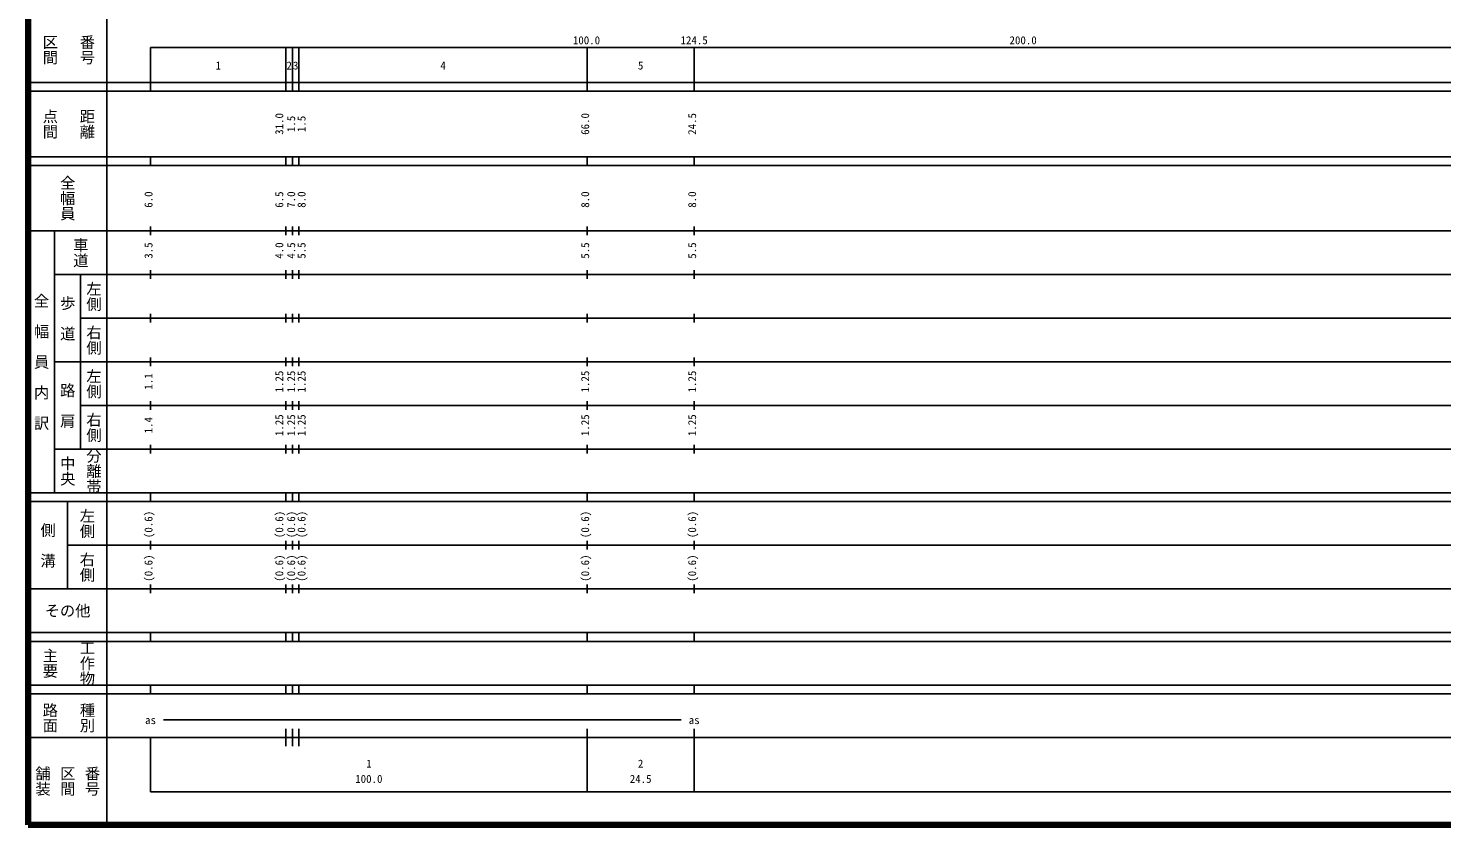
# Model space of a CAD drawing. Units: millimetres on the paper, enlarged 1000 times. Extents: x 40000 to 680000, y 20000 to 380000.
# Drawn here: x 40000 to 363711, y 20000 to 202409 of the extents above; entities that cross this region are included whole.
import ezdxf
from ezdxf.enums import TextEntityAlignment as Align

# ---------------------------------------------------------------- set-up
doc = ezdxf.new("R2010")
doc.units = ezdxf.units.MM
doc.header["$LTSCALE"] = 1000
doc.layers.add('M-TTL', color=2, linetype='Continuous', lineweight=140)
doc.layers.add('M-TTL-BAND', color=7, linetype='Continuous', lineweight=25)
doc.styles.add('@ＭＳ ゴシック', font='')
doc.styles.add('ＭＳ ゴシック', font='')
doc.styles.get('@ＭＳ ゴシック').set_extended_font_data('@MS Gothic')
doc.styles.get('ＭＳ ゴシック').set_extended_font_data('MS Gothic')

msp = doc.modelspace()

# ---------------------------------------------------------------- linework, layer by layer
at = {"layer": 'M-TTL'}
for p, q in [((40000, 380000), (40000, 20000)), ((40000, 20000), (680000, 20000))]:
    msp.add_line(p, q, dxfattribs=at)
at = {"layer": 'M-TTL-BAND'}
for p, q in [((58000, 370000), (58000, 20000)), ((68000, 198000), (579000, 198000)), ((68000, 198000), (68000, 188000)), ((99000, 188000), (99000, 198000)), ((100500, 188000), (100500, 198000)), ((102000, 188000), (102000, 198000)), ((168000, 188000), (168000, 198000)), ((192500, 188000), (192500, 198000)), ((40000, 190000), (579000, 190000)), ((40000, 188000), (579000, 188000)), ((40000, 173000), (579000, 173000)), ((68000, 171000), (68000, 173000)), ((99000, 171000), (99000, 173000)), ((100500, 171000), (100500, 173000)), ((102000, 171000), (102000, 173000)), ((168000, 171000), (168000, 173000)), ((192500, 171000), (192500, 173000)), ((40000, 171000), (579000, 171000)), ((40000, 156000), (579000, 156000)), ((46000, 96000), (46000, 156000)), ((68000, 155000), (68000, 157000)), ((99000, 155000), (99000, 157000)), ((100500, 155000), (100500, 157000)), ((102000, 155000), (102000, 157000)), ((168000, 155000), (168000, 157000)), ((192500, 155000), (192500, 157000)), ((46000, 146000), (579000, 146000)), ((52000, 146000), (52000, 106000)), ((68000, 145000), (68000, 147000)), ((99000, 145000), (99000, 147000)), ((100500, 145000), (100500, 147000)), ((102000, 145000), (102000, 147000)), ((168000, 145000), (168000, 147000)), ((192500, 145000), (192500, 147000)), ((52000, 136000), (579000, 136000)), ((68000, 135000), (68000, 137000)), ((99000, 135000), (99000, 137000)), ((100500, 135000), (100500, 137000)), ((102000, 135000), (102000, 137000)), ((168000, 135000), (168000, 137000)), ((192500, 135000), (192500, 137000)), ((68000, 125000), (68000, 127000)), ((99000, 125000), (99000, 127000)), ((100500, 125000), (100500, 127000)), ((102000, 125000), (102000, 127000)), ((168000, 125000), (168000, 127000)), ((192500, 125000), (192500, 127000)), ((46000, 126000), (579000, 126000)), ((68000, 115000), (68000, 117000)), ((99000, 115000), (99000, 117000)), ((100500, 115000), (100500, 117000)), ((102000, 115000), (102000, 117000)), ((168000, 115000), (168000, 117000)), ((192500, 115000), (192500, 117000)), ((52000, 116000), (579000, 116000)), ((68000, 105000), (68000, 107000)), ((99000, 105000), (99000, 107000)), ((100500, 105000), (100500, 107000)), ((102000, 105000), (102000, 107000)), ((168000, 105000), (168000, 107000)), ((192500, 105000), (192500, 107000)), ((46000, 106000), (579000, 106000)), ((40000, 96000), (579000, 96000)), ((40000, 94000), (579000, 94000)), ((49000, 94000), (49000, 74000)), ((68000, 94000), (68000, 96000)), ((99000, 94000), (99000, 96000)), ((100500, 94000), (100500, 96000)), ((102000, 94000), (102000, 96000)), ((168000, 94000), (168000, 96000)), ((192500, 94000), (192500, 96000)), ((68000, 83000), (68000, 85000)), ((99000, 83000), (99000, 85000)), ((100500, 83000), (100500, 85000)), ((102000, 83000), (102000, 85000)), ((168000, 83000), (168000, 85000)), ((192500, 83000), (192500, 85000)), ((49000, 84000), (579000, 84000)), ((68000, 73000), (68000, 75000)), ((99000, 73000), (99000, 75000)), ((100500, 73000), (100500, 75000)), ((102000, 73000), (102000, 75000)), ((168000, 73000), (168000, 75000)), ((192500, 73000), (192500, 75000)), ((40000, 74000), (579000, 74000)), ((40000, 64000), (579000, 64000)), ((40000, 62000), (579000, 62000)), ((68000, 62000), (68000, 64000)), ((99000, 62000), (99000, 64000)), ((100500, 62000), (100500, 64000)), ((102000, 62000), (102000, 64000)), ((168000, 62000), (168000, 64000)), ((192500, 62000), (192500, 64000)), ((40000, 52000), (579000, 52000)), ((68000, 50000), (68000, 52000)), ((99000, 50000), (99000, 52000)), ((100500, 50000), (100500, 52000)), ((102000, 50000), (102000, 52000)), ((168000, 50000), (168000, 52000)), ((192500, 50000), (192500, 52000)), ((40000, 50000), (579000, 50000)), ((71000, 44000), (189500, 44000)), ((40000, 40000), (579000, 40000)), ((68000, 40000), (68000, 27500)), ((99000, 38000), (99000, 42000)), ((100500, 38000), (100500, 42000)), ((102000, 38000), (102000, 42000)), ((168000, 27500), (168000, 42000)), ((192500, 27500), (192500, 42000)), ((68000, 27500), (579000, 27500))]:
    msp.add_line(p, q, dxfattribs=at)

# ---------------------------------------------------------------- texts
at = {"layer": 'M-TTL-BAND', "style": '@ＭＳ ゴシック'}
for s, p in [('番号', (53500, 197500)), ('区間', (45000, 197500)), ('点間', (45000, 180500)), ('距離', (53500, 180500)), ('全幅員', (49000, 163500)), ('車道', (52000, 151000)), ('左側', (55000, 141000)), ('全\u3000幅\u3000員\u3000内\u3000訳', (43000, 126000)), ('歩\u3000道', (49000, 136000)), ('右側', (55000, 131000)), ('左側', (55000, 121000)), ('路\u3000肩', (49000, 116000)), ('右側', (55000, 111000)), ('中央', (49000, 101000)), ('分離帯', (55000, 101000)), ('左側', (53500, 89000)), ('側\u3000溝', (44500, 84000)), ('右側', (53500, 79000)), ('工作物', (53500, 57000)), ('主要', (45000, 57000)), ('路面', (45000, 44500)), ('種別', (53500, 44500)), ('舗装', (43333, 30000)), ('区間', (49000, 30000)), ('番号', (54667, 30000))]:
    msp.add_text(s, height=2566, rotation=270, dxfattribs=at).set_placement(p, align=Align.MIDDLE_CENTER)
at = {"layer": 'M-TTL-BAND', "style": 'ＭＳ ゴシック'}
for s, p in [('100.0', (167844, 198195)), ('124.5', (192500, 198195)), ('200.0', (267844, 198195)), ('1', (83500, 192405)), ('2', (99750, 192405)), ('3', (101250, 192405)), ('4', (135000, 192405)), ('5', (180250, 192405)), ('as', (68000, 42500)), ('as', (192500, 42500)), ('1', (118000, 32523)), ('2', (180250, 32523)), ('100.0', (118000, 29033)), ('24.5', (180250, 29033))]:
    msp.add_text(s, height=1833, dxfattribs=at).set_placement(p, align=Align.BOTTOM_CENTER)
for s, p in [('31.0', (98948, 180500)), ('1.5', (101671, 180500)), ('1.5', (104048, 180500)), ('66.0', (169000, 180500)), ('24.5', (193500, 180500)), ('6.0', (69000, 163174)), ('6.5', (98948, 163174)), ('7.0', (101671, 163174)), ('8.0', (104048, 163174)), ('8.0', (169000, 163174)), ('8.0', (193500, 163174)), ('3.5', (69000, 151500)), ('4.0', (98948, 151500)), ('4.5', (101671, 151500)), ('5.5', (104048, 151500)), ('5.5', (169000, 151500)), ('5.5', (193500, 151500)), ('1.1', (69000, 121500)), ('1.25', (98948, 121500)), ('1.25', (101671, 121500)), ('1.25', (104048, 121500)), ('1.25', (169000, 121500)), ('1.25', (193500, 121500)), ('1.25', (98948, 111500)), ('1.25', (101671, 111500)), ('1.25', (104048, 111500)), ('1.25', (169000, 111500)), ('1.25', (193500, 111500)), ('1.4', (69000, 111500)), ('(0.6)', (69000, 88764)), ('(0.6)', (98948, 88764)), ('(0.6)', (101671, 88764)), ('(0.6)', (104048, 88764)), ('(0.6)', (169000, 88764)), ('(0.6)', (193500, 88764)), ('(0.6)', (69000, 78764)), ('(0.6)', (98948, 78764)), ('(0.6)', (101671, 78764)), ('(0.6)', (104048, 78764)), ('(0.6)', (169000, 78764)), ('(0.6)', (193500, 78764))]:
    msp.add_text(s, height=1833, rotation=90, dxfattribs=at).set_placement(p, align=Align.BOTTOM_CENTER)
msp.add_text('その他', height=2566, dxfattribs=at).set_placement((49000, 69000), align=Align.MIDDLE_CENTER)

doc.saveas('drawing.dxf')
